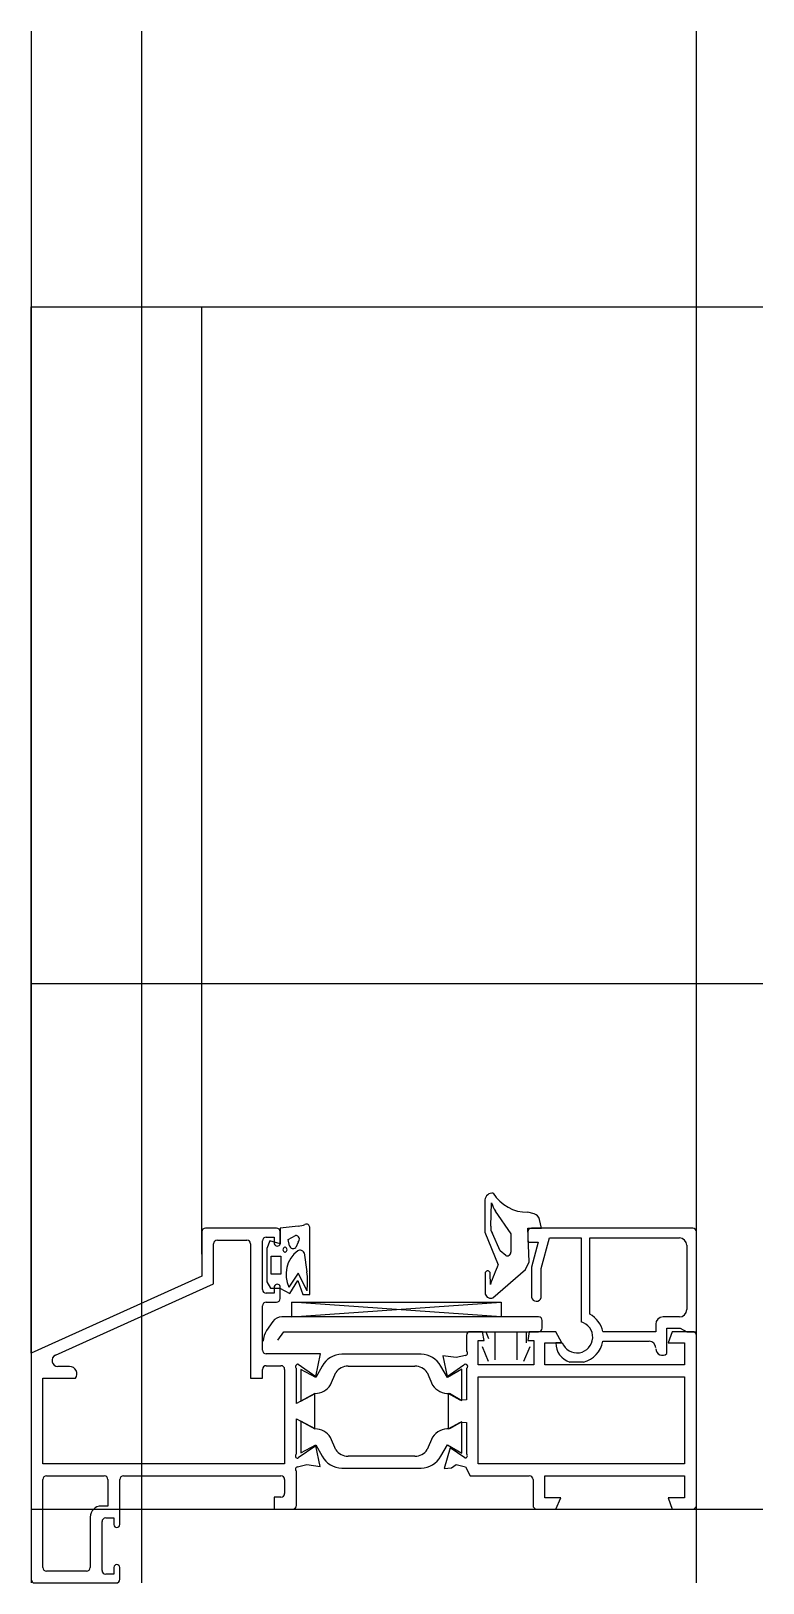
# Model space of a CAD drawing. Extents: x -13 to 86, y -10 to 200.
import ezdxf

# ---------------------------------------------------------------- set-up
doc = ezdxf.new("R2010")
doc.units = 0
doc.layers.get('0').update_dxf_attribs({"linetype": 'CONTINUOUS'})

msp = doc.modelspace()

# ---------------------------------------------------------------- linework, layer by layer
at = {"linetype": 'CONTINUOUS'}
for p, q in [((-13, 200), (-13, -10)), ((2, -10), (2, 200)), ((77, -10), (77, 200)), ((-13, 162.69), (86, 162.69)), ((-13, 21.1), (-13, 162.69)), ((10.1, 34.5), (10.1, 162.69)), ((77, 24), (77, 162.69)), ((-13, 71.1), (86, 71.1)), ((48.4, 41.82), (48.4, 37.48)), ((49.2, 38.28), (49.29, 41.42)), ((49.8, 40.3), (51.9, 37.23)), ((55.06, 39.93), (54.19, 40.16)), ((20.2, 38), (10.6, 38)), ((23.14, 38.3), (20.7, 38.01)), ((20.7, 38.01), (20.7, 35.9)), ((24.7, 29.04), (24.7, 38.13)), ((54.36, 33.47), (54.19, 38)), ((54.19, 38), (56.05, 38)), ((76.5, 38), (54.7, 38)), ((56.05, 38), (55.78, 39.19)), ((10.1, 37.5), (10.1, 31.5)), ((11.7, 30.47), (11.7, 35.9)), ((12.2, 36.4), (16.2, 36.4)), ((16.7, 35.9), (16.7, 17.72)), ((18.3, 29.7), (18.3, 36.3)), ((18.8, 36.8), (19.9, 36.8)), ((19.32, 36.28), (18.9, 35.26)), ((20.7, 35.9), (19.32, 36.28)), ((19.9, 36.8), (19.9, 35.9)), ((20.7, 35.9), (20.7, 37.5)), ((21.8, 36.47), (22.77, 37.03)), ((21.96, 35.64), (21.8, 36.47)), ((23.14, 36.12), (22.8, 35.38)), ((48.4, 37.48), (50.2, 33.07)), ((50.45, 34.94), (49.42, 37.28)), ((51.9, 37.23), (51.9, 34.75)), ((54.2, 37.5), (54.2, 36.1)), ((54.2, 36.1), (55.6, 36.11)), ((55.6, 36.11), (54.7, 32.74)), ((56, 32.57), (57.11, 36.7)), ((57.11, 36.7), (61.39, 36.7)), ((61.39, 36.7), (61.39, 25.32)), ((62.59, 26.37), (62.59, 36.7)), ((62.59, 36.7), (74.7, 36.7)), ((75.7, 35.7), (75.7, 27)), ((77, 24), (77, 37.5)), ((18.9, 35.26), (18.9, 30.74)), ((19.5, 31.8), (19.5, 34.2)), ((19.5, 34.2), (20.8, 34.2)), ((20.8, 34.2), (20.8, 31.8)), ((23.94, 34.69), (24.3, 32.12)), ((51.2, 34.3), (50.45, 34.94)), ((10.1, 31.5), (-13, 21.1)), ((20.8, 31.8), (19.5, 31.8)), ((23.12, 31.94), (21.89, 30.02)), ((24.33, 29.53), (23.12, 31.94)), ((48.44, 32.01), (48.44, 29.08)), ((49.13, 30.4), (49.11, 31.89)), ((49.47, 28.6), (53.87, 32.42)), ((53.87, 32.42), (54.36, 33.47)), ((54.7, 32.74), (54.7, 28.67)), ((56, 28.64), (56, 32.57)), ((-9.7, 20.83), (11.7, 30.47)), ((18.9, 30.74), (19.39, 29.9)), ((19.39, 29.9), (20.64, 29.9)), ((19.9, 30.1), (19.9, 29.2)), ((20.64, 29.9), (21.99, 29.15)), ((20.7, 28.5), (20.7, 30.1)), ((21.99, 29.15), (23.07, 30.92)), ((23.07, 30.92), (23.77, 29.04)), ((18.3, 21.5), (18.3, 27.5)), ((19.9, 29.2), (18.8, 29.2)), ((18.8, 28), (20.2, 28)), ((22.29, 26), (50.59, 28)), ((50.59, 26), (22.29, 28)), ((22.29, 26), (22.29, 28)), ((22.29, 28), (50.59, 28)), ((23.77, 29.04), (24.7, 29.04)), ((50.59, 28), (50.59, 26)), ((19.7, 25.36), (18.85, 24.15)), ((55.65, 26), (20.93, 26)), ((56.15, 24.5), (56.15, 25.5)), ((74.7, 26), (72.5, 26)), ((20.4, 22.87), (21.19, 24)), ((21.19, 24), (55.65, 24)), ((45.9, 23.5), (45.9, 21.36)), ((48.05, 24), (46.4, 24)), ((48.3, 22.8), (48.05, 24)), ((48.5, 24), (48.89, 23.08)), ((49.8, 20.2), (49.8, 24)), ((52.7, 24), (52.7, 20.2)), ((54, 22.5), (54, 24)), ((54.4, 24), (54.2, 22.8)), ((57.99, 24), (54.4, 24)), ((58.8, 22.5), (57.99, 24)), ((71.5, 24), (64.33, 24)), ((71.5, 25), (71.5, 24)), ((73, 21.03), (73, 24.5)), ((73, 24.5), (74.79, 24.5)), ((73.71, 24), (73.19, 22.5)), ((76.5, 24), (73.71, 24)), ((74.79, 24.5), (75.71, 24)), ((75.71, 24), (77, 24)), ((77, 0.5), (77, 23.5)), ((-13, 21.1), (-13, -9.5)), ((26.14, 21), (18.8, 21)), ((25.5, 17.95), (26.14, 21)), ((47.5, 19.5), (47.5, 22.8)), ((47.5, 22.8), (48.3, 22.8)), ((48, 22), (48.84, 20.01)), ((53.66, 20.01), (54.5, 22)), ((54.2, 22.8), (55, 22.8)), ((55, 22.8), (55, 19.5)), ((56.5, 19.5), (56.5, 22.5)), ((56.5, 22.5), (58.8, 22.5)), ((58.85, 22.5), (58, 22.5)), ((64.35, 22.7), (70.6, 22.7)), ((73.19, 22.5), (75.4, 22.5)), ((75.4, 22.5), (75.4, 19.5)), ((-7.8, 19.3), (-9.38, 19.3)), ((18.8, 19.4), (20.8, 19.4)), ((22.9, 14.27), (22.9, 19.04)), ((23.14, 19.59), (25.5, 17.95)), ((26.39, 19.35), (25.53, 17.79)), ((39.76, 20.95), (29.04, 20.95)), ((29.89, 19.35), (38.91, 19.35)), ((43.31, 17.79), (42.41, 19.35)), ((44.51, 20.49), (42.71, 20.75)), ((42.71, 20.75), (43.3, 17.95)), ((43.3, 17.95), (45.56, 19.53)), ((45.29, 18.93), (43.31, 17.79)), ((45.75, 20.8), (44.51, 20.49)), ((45.29, 14.7), (45.29, 18.93)), ((45.9, 19.04), (45.9, 14.8)), ((55, 19.5), (47.5, 19.5)), ((75.4, 19.5), (56.5, 19.5)), ((59.89, 19.9), (61.73, 19.9)), ((-11.4, 6.1), (-11.4, 17.7)), ((-11.4, 17.7), (-7, 17.7)), ((16.7, 17.72), (18.3, 17.72)), ((18.3, 17.72), (18.3, 18.9)), ((21.3, 18.9), (21.3, 6.1)), ((25.53, 17.79), (23.51, 18.9)), ((23.51, 18.9), (23.51, 14.6)), ((27.5, 16.8), (28.23, 18.48)), ((40.58, 18.46), (41.32, 16.77)), ((47.5, 6.1), (47.5, 17.9)), ((47.5, 17.9), (75.4, 17.9)), ((75.4, 17.9), (75.4, 6.1)), ((25.4, 15.65), (22.9, 14.27)), ((23.51, 14.6), (25.41, 15.65)), ((25.4, 10.85), (25.4, 15.65)), ((45.04, 14.74), (43.4, 15.65)), ((43.4, 15.65), (43.4, 10.85)), ((43.58, 15.66), (45.29, 14.7)), ((45.9, 14.8), (45.04, 14.74)), ((22.9, 7.46), (22.9, 12.23)), ((22.9, 12.23), (25.4, 10.85)), ((25.41, 10.85), (23.51, 11.9)), ((23.51, 11.9), (23.51, 7.6)), ((43.4, 10.85), (45.07, 11.77)), ((45.29, 11.8), (43.58, 10.84)), ((45.07, 11.77), (45.9, 11.7)), ((45.29, 7.57), (45.29, 11.8)), ((45.9, 11.7), (45.9, 7.46)), ((25.5, 8.55), (23.12, 6.91)), ((23.51, 7.6), (25.53, 8.71)), ((26.09, 5.75), (25.5, 8.55)), ((25.53, 8.71), (26.39, 7.15)), ((28.23, 8.02), (27.5, 9.7)), ((41.32, 9.73), (40.58, 8.04)), ((42.41, 7.15), (43.31, 8.71)), ((43.31, 8.71), (45.29, 7.57)), ((38.91, 7.15), (29.89, 7.15)), ((43.67, 8.28), (42.9, 5.51)), ((45.66, 6.91), (43.67, 8.28)), ((21.3, 6.1), (-11.4, 6.1)), ((-10.9, 4.5), (-3.1, 4.5)), ((-0.5, 4.5), (20.8, 4.5)), ((22.9, 0.5), (22.9, 5.14)), ((23.05, 5.7), (24.29, 6.01)), ((24.29, 6.01), (26.09, 5.75)), ((29.04, 5.55), (39.76, 5.55)), ((42.9, 5.51), (43.86, 5.56)), ((43.86, 5.56), (44.51, 6.01)), ((44.51, 6.01), (45.75, 5.7)), ((45.75, 5.7), (46.41, 4.5)), ((46.4, 4.5), (54.4, 4.5)), ((75.4, 6.1), (47.5, 6.1)), ((56.5, 4.5), (75.4, 4.5)), ((56.5, 1.5), (56.5, 4.5)), ((75.4, 4.5), (75.4, 1.5)), ((-11.4, -7.9), (-11.4, 4)), ((-2.6, 4), (-2.6, 0.4)), ((-1, -2.1), (-1, 4)), ((21.3, 4), (21.3, 2.1)), ((54.9, 4), (54.9, 0.5)), ((-13, 0), (86, 0)), ((-2.6, 0.4), (-3.5, 0.4)), ((20.8, 1.6), (19.9, 1.6)), ((19.9, 1.6), (19.9, 0)), ((19.9, 0), (22.4, 0)), ((55.4, 0), (57.99, 0)), ((58.66, 1.5), (56.5, 1.5)), ((57.99, 0), (58.66, 1.5)), ((75.4, 1.5), (73.19, 1.5)), ((73.19, 1.5), (73.71, 0)), ((73.71, 0), (76.5, 0)), ((-5, -1.1), (-5, -7.9)), ((-3.4, -8.3), (-3.4, -1.7)), ((-2.9, -1.2), (-1.8, -1.2)), ((-1.8, -1.2), (-1.8, -2.1)), ((-5.5, -8.4), (-10.9, -8.4)), ((-1.8, -7.9), (-1.8, -8.8)), ((-1, -9.5), (-1, -7.9)), ((-12.5, -10), (-1.5, -10)), ((-1.8, -8.8), (-2.9, -8.8))]:
    msp.add_line(p, q, dxfattribs=at)
for centre, radius, start, end in [((49.4, 41.75), 1, 82.9562, 175.8451), ((54.15, 45.61), 5.45, 211.7748, 270.3871), ((54.55, 43.14), 5.53, 198.0939, 210.871), ((54.81, 38.96), 1, 13.135, 75.2953), ((10.6, 37.5), 0.5, 90, 180), ((20.2, 37.5), 0.5, 0, 90), ((22.92, 41.21), 2.92, 274.366, 292.8159), ((24.24, 38.1), 0.46, 3.5552, 114.5173), ((50.41, 38.02), 1.24, 168.0223, 216.7926), ((54.7, 37.5), 0.5, 90, 180), ((76.5, 37.5), 0.5, 0, 90), ((12.2, 35.9), 0.5, 90, 180), ((16.2, 35.9), 0.5, 0, 90), ((18.8, 36.3), 0.5, 90, 180), ((20.3, 35.99), 0.41, 192.6804, 347.3196), ((22.77, 36.5), 0.53, 314.1942, 90.0585), ((74.7, 35.7), 1, 0, 90), ((21.43, 35.1), 0.36, 103.5362, 256.4638), ((21.27, 35.1), 0.36, 283.5362, 76.4638), ((25.46, 31.77), 3.98, 126.9828, 206.0961), ((22.45, 35.74), 0.5, 191.2413, 314.3617), ((23.38, 34.4), 0.63, 27.253, 119.4694), ((51.4, 34.76), 0.5, 246.4134, 359.0571), ((13.79, 30.7), 10.61, 353.6525, 7.6748), ((48.76, 31.87), 0.35, 3.3449, 156.3466), ((85.24, 17.48), 38.35, 156.0124, 160.3108), ((18.8, 29.7), 0.5, 180, 270), ((20.3, 30.01), 0.41, 12.6804, 167.3196), ((18.8, 27.5), 0.5, 90, 180), ((20.2, 28.5), 0.5, 270, 0), ((49.17, 29.31), 0.77, 197.4614, 292.5657), ((55.35, 28.77), 0.66, 188.6633, 348.6928), ((20.93, 24.5), 1.5, 89.9612, 145.017), ((55.65, 25.5), 0.5, 0, 90), ((60.84, 23.26), 2.13, 200.9777, 75.003), ((60.9, 23.31), 3.5, 11.4493, 61.1212), ((72.5, 25), 1, 90, 180), ((74.7, 27), 1, 270, 0), ((20.9, 22.72), 2.5, 145.0848, 179.9792), ((46.4, 23.5), 0.5, 90, 180), ((55.65, 24.5), 0.5, 270, 0), ((76.5, 23.5), 0.5, 0, 90), ((18.8, 21.5), 0.5, 180, 270), ((45.75, 21.1), 0.3, 269.9362, 60.0736), ((60.6, 22.4), 2.6, 177.8334, 254.1951), ((60.9, 23.3), 3.5, 283.6856, 350.1186), ((70.6, 21.8), 0.9, 0, 90), ((72.4, 21.7), 0.9, 180.0522, 311.8103), ((-9.37, 20.1), 0.8, 114.1412, 269.4851), ((-7.8, 18.3), 1, 323.1301, 90), ((18.8, 18.9), 0.5, 90, 180), ((20.8, 18.9), 0.5, 0, 90), ((23.09, 19.28), 0.31, 81.0169, 231.8337), ((29.04, 17.95), 3, 90.063, 152.1819), ((29.88, 17.35), 2, 89.7192, 145.5985), ((38.92, 17.35), 2, 33.7104, 90.1803), ((39.76, 17.95), 3, 27.8181, 89.937), ((45.76, 19.3), 0.3, 298.4815, 131.0303), ((25.4, 18.15), 2.5, 270.3252, 327.3175), ((43.4, 18.15), 2.5, 213.6052, 274.0788), ((25.4, 8.35), 2.5, 32.6825, 89.6748), ((43.4, 8.35), 2.5, 85.9212, 146.3948), ((23.05, 7.2), 0.3, 120.9497, 282.6531), ((29.04, 8.55), 3, 207.8181, 269.937), ((29.88, 9.15), 2, 214.4015, 270.2808), ((38.92, 9.15), 2, 269.8197, 326.2896), ((39.76, 8.55), 3, 270.063, 332.1819), ((45.71, 7.22), 0.31, 261.0169, 51.8337), ((-10.9, 4), 0.5, 90, 180), ((-3.1, 4), 0.5, 0, 90), ((-0.5, 4), 0.5, 90, 180), ((20.8, 4), 0.5, 0, 90), ((23.05, 5.4), 0.3, 89.9362, 240.0736), ((54.4, 4), 0.5, 0, 90), ((20.8, 2.1), 0.5, 270, 0), ((-3.5, -1.1), 1.5, 90, 180), ((22.4, 0.5), 0.5, 270, 0), ((55.4, 0.5), 0.5, 180, 270), ((76.5, 0.5), 0.5, 270, 0), ((-2.9, -1.7), 0.5, 90, 180), ((-1.4, -2.1), 0.4, 180, 0), ((-10.9, -7.9), 0.5, 180, 270), ((-5.5, -7.9), 0.5, 270, 0), ((-2.9, -8.3), 0.5, 180, 270), ((-1.4, -7.9), 0.4, 0, 180), ((-12.5, -9.5), 0.5, 180, 270), ((-1.5, -9.5), 0.5, 270, 0)]:
    msp.add_arc(centre, radius, start, end, dxfattribs=at)

doc.saveas('drawing.dxf')
